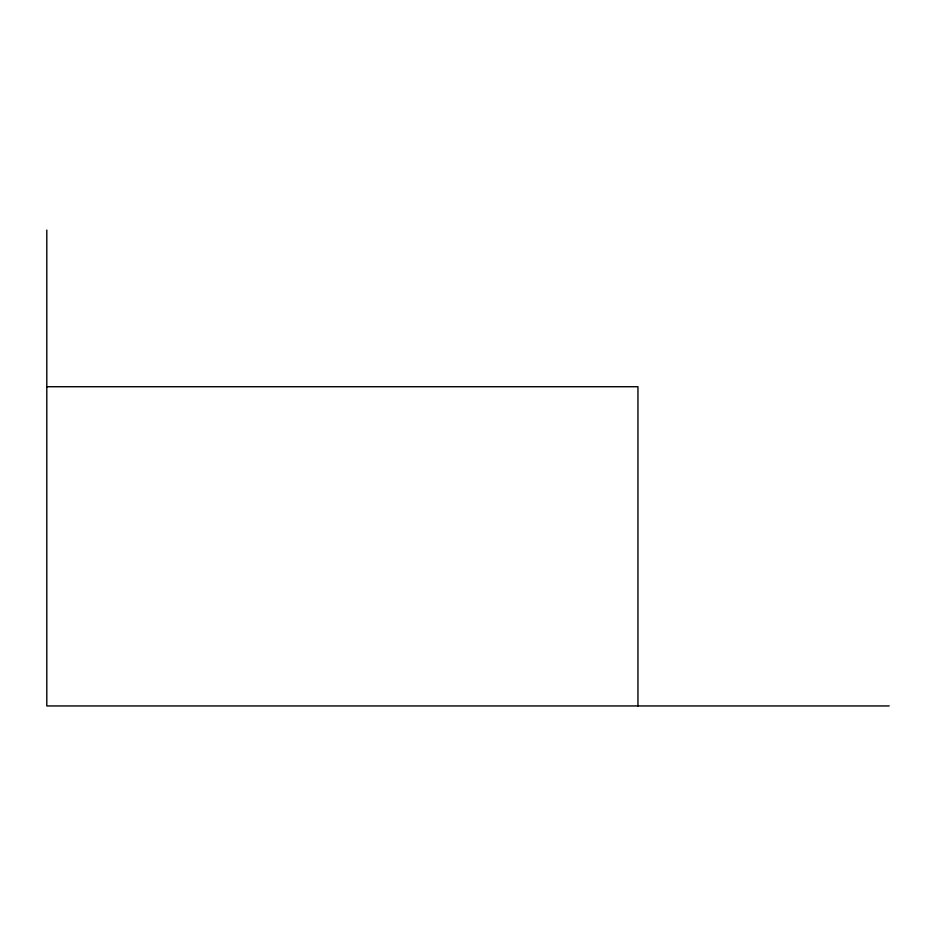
<?xml version="1.0" encoding="UTF-8"?>
<svg xmlns="http://www.w3.org/2000/svg" width="936" height="936" viewBox="0 0 936 936"><rect width="100%" height="100%" fill="white"/><g stroke="black" fill="none" stroke-linecap="round" stroke-linejoin="round"><path stroke-width="1.4" d="M46.8 386.72L637.954 386.72L637.954 705.943M889.2 705.943L46.8 705.943L46.8 230.057"/></g></svg>
